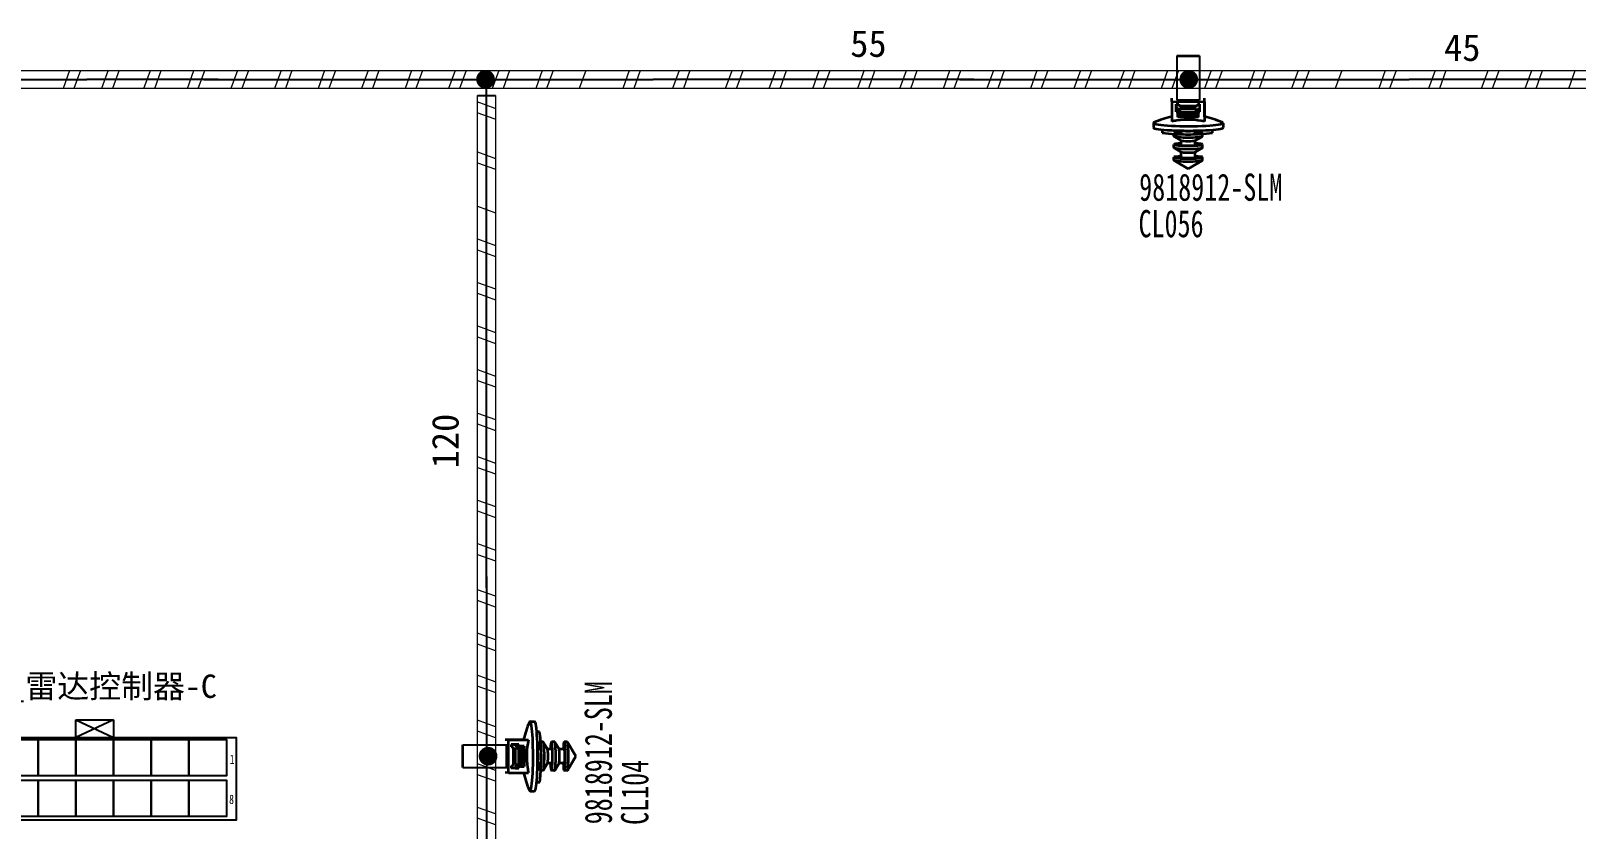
# Model space of a CAD drawing. Header units: millimetres. Extents: x 17 to 3784, y 12 to 1382.
# Drawn here: x 1475.7 to 1559.3, y 1042.2 to 1085.4 of the extents above; entities that cross this region are included whole.
import ezdxf

# ---------------------------------------------------------------- set-up
doc = ezdxf.new("R2010")
doc.units = ezdxf.units.MM
doc.layers.add('ENT', color=7, linetype='Continuous', lineweight=18)
doc.layers.add('粗实线层', color=7, linetype='Continuous', lineweight=35)
doc.styles.add('FangSong_GB2312_Style', font='simfang.ttf')
doc.styles.add('foton', font='', dxfattribs={"width": 0.7})
doc.styles.add('样式 2', font='', dxfattribs={"width": 0.75})
doc.styles.get('foton').set_extended_font_data('宋体')
doc.styles.get('样式 2').set_extended_font_data('宋体')

msp = doc.modelspace()

# ---------------------------------------------------------------- hatches: boundary and pattern name
h = msp.add_hatch(color=0)
edge = h.paths.add_edge_path(flags=0)
edge.add_arc((1500.329, 1082.796), 0.507, 180, 540)
h = msp.add_hatch(color=0)
edge = h.paths.add_edge_path(flags=0)
edge.add_arc((1538.356, 1082.791), 0.507, 180, 540)
h = msp.add_hatch(color=0)
edge = h.paths.add_edge_path(flags=0)
edge.add_arc((1500.465, 1046.176), 0.507, 180, 540)

# ---------------------------------------------------------------- linework, layer by layer
at = {"color": 0}
for p, q in [((1537.712, 1084.065), (1537.716, 1081.675)), ((1538.935, 1084.064), (1538.934, 1081.675)), ((1499.889, 1081.921), (1500.866, 1081.921)), ((1478.169, 1047.192), (1478.169, 1048.135)), ((1478.169, 1048.135), (1480.206, 1048.135)), ((1478.169, 1048.135), (1480.206, 1047.192)), ((1480.206, 1048.135), (1478.169, 1047.192)), ((1480.206, 1048.135), (1480.206, 1047.192)), ((1499.099, 1046.783), (1501.488, 1046.782)), ((1499.098, 1045.56), (1501.488, 1045.564))]:
    msp.add_line(p, q, dxfattribs=at)
at = {"color": 0, "lineweight": 35, "ltscale": 0.137499}
for p, q in [((1537.712, 1084.065), (1538.935, 1084.064)), ((1537.716, 1081.675), (1538.934, 1081.675)), ((1499.098, 1045.56), (1499.099, 1046.783)), ((1501.488, 1045.564), (1501.488, 1046.782))]:
    msp.add_line(p, q, dxfattribs=at)
at = {"color": 0, "lineweight": 35, "ltscale": 0.021804}
for p, q in [((1537.436, 1081.588), (1537.444, 1081.781)), ((1539.208, 1081.587), (1539.216, 1081.78)), ((1537.688, 1081.229), (1537.68, 1081.036)), ((1537.777, 1081.229), (1537.768, 1081.036)), ((1537.777, 1080.942), (1537.768, 1080.749)), ((1538.884, 1081.229), (1538.876, 1081.036)), ((1501.576, 1047.056), (1501.383, 1047.064)), ((1501.934, 1046.732), (1502.127, 1046.723)), ((1501.934, 1045.624), (1502.127, 1045.616)), ((1501.934, 1045.536), (1502.127, 1045.527)), ((1502.221, 1045.624), (1502.414, 1045.616)), ((1501.575, 1045.284), (1501.382, 1045.292))]:
    msp.add_line(p, q, dxfattribs=at)
at = {"color": 0, "lineweight": 35, "ltscale": 0.199999}
for p, q in [((1537.436, 1081.588), (1539.208, 1081.587)), ((1501.575, 1045.284), (1501.576, 1047.056))]:
    msp.add_line(p, q, dxfattribs=at)
at = {"color": 0, "lineweight": 35, "ltscale": 0.120856}
for p, q in [((1537.436, 1081.588), (1537.436, 1080.517)), ((1539.208, 1081.587), (1539.208, 1080.517)), ((1501.576, 1047.056), (1502.646, 1047.056)), ((1501.575, 1045.284), (1502.646, 1045.284))]:
    msp.add_line(p, q, dxfattribs=at)
at = {"color": 0, "lineweight": 35, "ltscale": 0.047321}
for p, q in [((1537.68, 1081.036), (1537.68, 1081.456)), ((1538.964, 1081.036), (1538.964, 1081.455)), ((1502.127, 1046.812), (1501.708, 1046.812)), ((1502.127, 1045.527), (1501.707, 1045.527))]:
    msp.add_line(p, q, dxfattribs=at)
at = {"color": 0, "lineweight": 35, "ltscale": 0.014999}
for p, q in [((1537.813, 1081.456), (1537.68, 1081.456)), ((1501.707, 1045.66), (1501.707, 1045.527))]:
    msp.add_line(p, q, dxfattribs=at)
at = {"color": 0, "lineweight": 35, "ltscale": 0.025537}
for p, q in [((1537.688, 1081.229), (1537.688, 1081.456)), ((1501.934, 1045.536), (1501.707, 1045.536))]:
    msp.add_line(p, q, dxfattribs=at)
at = {"color": 0, "lineweight": 35, "ltscale": 0.012451}
for p, q in [((1537.813, 1081.456), (1537.813, 1081.345)), ((1538.831, 1081.455), (1538.831, 1081.345)), ((1537.878, 1081.021), (1537.878, 1080.911)), ((1538.764, 1081.021), (1538.764, 1080.91)), ((1501.708, 1046.679), (1501.818, 1046.679)), ((1502.142, 1046.612), (1502.253, 1046.612)), ((1501.707, 1045.66), (1501.818, 1045.66)), ((1502.142, 1045.726), (1502.253, 1045.726))]:
    msp.add_line(p, q, dxfattribs=at)
at = {"color": 0, "lineweight": 35, "ltscale": 0.114999}
for p, q in [((1538.831, 1081.345), (1537.813, 1081.345)), ((1501.818, 1046.679), (1501.818, 1045.66))]:
    msp.add_line(p, q, dxfattribs=at)
at = {"color": 0, "lineweight": 35, "ltscale": 0.012463}
for p, q in [((1538.836, 1081.455), (1538.831, 1081.345)), ((1501.708, 1046.684), (1501.818, 1046.679))]:
    msp.add_line(p, q, dxfattribs=at)
at = {"color": 0, "lineweight": 35, "ltscale": 0.015}
for p, q in [((1538.964, 1081.455), (1538.831, 1081.455)), ((1501.708, 1046.812), (1501.708, 1046.679))]:
    msp.add_line(p, q, dxfattribs=at)
at = {"color": 0, "lineweight": 35, "ltscale": 0.113794}
for p, q in [((1539.216, 1080.772), (1539.216, 1081.78)), ((1502.391, 1047.064), (1501.383, 1047.064))]:
    msp.add_line(p, q, dxfattribs=at)
at = {"color": 0, "lineweight": 35, "ltscale": 0.027679}
for p, q in [((1536.443, 1080.427), (1536.443, 1080.182)), ((1540.209, 1080.427), (1540.209, 1080.182)), ((1502.736, 1048.057), (1502.981, 1048.057)), ((1502.736, 1044.291), (1502.981, 1044.291))]:
    msp.add_line(p, q, dxfattribs=at)
at = {"color": 0, "lineweight": 35, "ltscale": 0.010001}
for p, q in [((1537.68, 1081.036), (1537.768, 1081.036)), ((1538.876, 1081.036), (1538.964, 1081.036)), ((1502.127, 1046.723), (1502.127, 1046.812)), ((1502.127, 1045.527), (1502.127, 1045.616))]:
    msp.add_line(p, q, dxfattribs=at)
at = {"color": 0, "lineweight": 35, "ltscale": 0.01}
for p, q in [((1537.688, 1081.229), (1537.777, 1081.229)), ((1501.934, 1045.536), (1501.934, 1045.624))]:
    msp.add_line(p, q, dxfattribs=at)
at = {"color": 0, "lineweight": 35, "ltscale": 0.032373}
for p, q in [((1537.768, 1080.749), (1537.768, 1081.036)), ((1537.777, 1080.942), (1537.777, 1081.229)), ((1502.221, 1045.624), (1501.934, 1045.624)), ((1502.414, 1045.616), (1502.127, 1045.616))]:
    msp.add_line(p, q, dxfattribs=at)
at = {"color": 0, "lineweight": 35, "ltscale": 0.124999}
for p, q in [((1538.876, 1080.749), (1537.768, 1080.749)), ((1502.414, 1046.723), (1502.414, 1045.616))]:
    msp.add_line(p, q, dxfattribs=at)
at = {"color": 0, "lineweight": 35, "ltscale": 0.01149}
for p, q in [((1537.878, 1080.942), (1537.777, 1080.942)), ((1502.221, 1045.726), (1502.221, 1045.624))]:
    msp.add_line(p, q, dxfattribs=at)
at = {"color": 0, "lineweight": 35, "ltscale": 0.002181}
for p, q in [((1537.879, 1081.04), (1537.878, 1081.021)), ((1538.765, 1081.04), (1538.764, 1081.021)), ((1502.123, 1046.613), (1502.142, 1046.612)), ((1502.123, 1045.727), (1502.142, 1045.726))]:
    msp.add_line(p, q, dxfattribs=at)
at = {"color": 0, "lineweight": 35, "ltscale": 0.099998}
for p, q in [((1537.878, 1081.021), (1538.764, 1081.021)), ((1537.878, 1080.911), (1538.764, 1080.91)), ((1502.142, 1045.726), (1502.142, 1046.612)), ((1502.253, 1045.726), (1502.253, 1046.612))]:
    msp.add_line(p, q, dxfattribs=at)
at = {"color": 0, "lineweight": 35, "ltscale": 0.1}
for p, q in [((1537.879, 1081.221), (1538.765, 1081.22)), ((1537.882, 1080.827), (1538.768, 1080.826)), ((1501.942, 1045.727), (1501.943, 1046.613)), ((1502.336, 1045.73), (1502.337, 1046.616))]:
    msp.add_line(p, q, dxfattribs=at)
at = {"color": 0, "lineweight": 35, "ltscale": 0.000439834}
for p, q in [((1537.879, 1081.221), (1537.879, 1081.217)), ((1501.942, 1045.727), (1501.946, 1045.727))]:
    msp.add_line(p, q, dxfattribs=at)
at = {"color": 0, "lineweight": 35, "ltscale": 0.099999}
for p, q in [((1537.879, 1081.217), (1538.765, 1081.216)), ((1537.879, 1081.04), (1538.765, 1081.04)), ((1501.946, 1045.727), (1501.947, 1046.613)), ((1502.123, 1045.727), (1502.123, 1046.613))]:
    msp.add_line(p, q, dxfattribs=at)
at = {"color": 0, "lineweight": 35, "ltscale": 0.019922}
for p, q in [((1537.879, 1081.217), (1537.879, 1081.04)), ((1538.765, 1081.216), (1538.765, 1081.04)), ((1501.947, 1046.613), (1502.123, 1046.613)), ((1501.946, 1045.727), (1502.123, 1045.727))]:
    msp.add_line(p, q, dxfattribs=at)
at = {"color": 0, "lineweight": 35, "ltscale": 0.009468}
for p, q in [((1537.881, 1080.911), (1537.882, 1080.827)), ((1502.253, 1045.729), (1502.336, 1045.73))]:
    msp.add_line(p, q, dxfattribs=at)
at = {"color": 0, "lineweight": 35, "ltscale": 0.001513}
for p, q in [((1538.764, 1080.91), (1538.767, 1080.923)), ((1502.253, 1046.612), (1502.24, 1046.614))]:
    msp.add_line(p, q, dxfattribs=at)
at = {"color": 0, "lineweight": 35, "ltscale": 0.018183}
for p, q in [((1538.766, 1081.059), (1538.765, 1081.22)), ((1502.104, 1046.614), (1501.943, 1046.613))]:
    msp.add_line(p, q, dxfattribs=at)
at = {"color": 0, "lineweight": 35, "ltscale": 0.000439867}
for p, q in [((1538.765, 1081.22), (1538.765, 1081.216)), ((1501.943, 1046.613), (1501.947, 1046.613))]:
    msp.add_line(p, q, dxfattribs=at)
at = {"color": 0, "lineweight": 35, "ltscale": 0.002853}
for p, q in [((1538.767, 1081.084), (1538.766, 1081.059)), ((1502.079, 1046.615), (1502.104, 1046.614))]:
    msp.add_line(p, q, dxfattribs=at)
at = {"color": 0, "lineweight": 35, "ltscale": 0.023842}
for p, q in [((1538.77, 1080.865), (1538.767, 1081.076)), ((1502.298, 1046.618), (1502.087, 1046.615))]:
    msp.add_line(p, q, dxfattribs=at)
at = {"color": 0, "lineweight": 35, "ltscale": 0.010273}
for p, q in [((1538.767, 1080.917), (1538.768, 1080.826)), ((1502.246, 1046.615), (1502.337, 1046.616))]:
    msp.add_line(p, q, dxfattribs=at)
at = {"color": 0, "lineweight": 35, "ltscale": 0.004356}
for p, q in [((1538.768, 1080.826), (1538.77, 1080.865)), ((1502.337, 1046.616), (1502.298, 1046.618))]:
    msp.add_line(p, q, dxfattribs=at)
at = {"color": 0, "lineweight": 35, "ltscale": 0.012045}
for p, q in [((1538.876, 1080.942), (1538.769, 1080.942)), ((1502.221, 1046.723), (1502.221, 1046.617))]:
    msp.add_line(p, q, dxfattribs=at)
at = {"color": 0, "lineweight": 35, "ltscale": 0.032379}
for p, q in [((1538.876, 1080.749), (1538.876, 1081.036)), ((1502.414, 1046.723), (1502.127, 1046.723))]:
    msp.add_line(p, q, dxfattribs=at)
at = {"color": 0, "lineweight": 35, "ltscale": 0.009064}
for p, q in [((1538.884, 1081.229), (1538.964, 1081.229)), ((1501.934, 1046.732), (1501.934, 1046.812))]:
    msp.add_line(p, q, dxfattribs=at)
at = {"color": 0, "lineweight": 35, "ltscale": 0.01853}
for p, q in [((1537.551, 1079.721), (1537.551, 1079.885)), ((1503.442, 1045.399), (1503.278, 1045.399))]:
    msp.add_line(p, q, dxfattribs=at)
at = {"color": 0, "lineweight": 35, "ltscale": 0.051177}
for p, q in [((1537.949, 1079.48), (1537.559, 1079.711)), ((1503.683, 1045.797), (1503.452, 1045.407))]:
    msp.add_line(p, q, dxfattribs=at)
at = {"color": 0, "lineweight": 35, "ltscale": 0.02207}
for p, q in [((1537.945, 1079.826), (1537.945, 1080.022)), ((1538.707, 1079.826), (1538.707, 1080.022)), ((1503.337, 1046.555), (1503.141, 1046.555)), ((1503.337, 1045.793), (1503.141, 1045.793))]:
    msp.add_line(p, q, dxfattribs=at)
at = {"color": 0, "lineweight": 35, "ltscale": 0.051178}
for p, q in [((1538.703, 1079.48), (1539.093, 1079.711)), ((1503.683, 1046.551), (1503.452, 1046.941))]:
    msp.add_line(p, q, dxfattribs=at)
at = {"color": 0, "lineweight": 35, "ltscale": 0.018536}
for p, q in [((1539.101, 1079.721), (1539.101, 1079.885)), ((1503.442, 1046.949), (1503.278, 1046.949))]:
    msp.add_line(p, q, dxfattribs=at)
at = {"color": 0, "lineweight": 35, "ltscale": 0.019769}
for p, q in [((1537.551, 1079.101), (1537.551, 1079.276)), ((1539.101, 1079.101), (1539.101, 1079.276)), ((1504.062, 1046.949), (1503.887, 1046.949)), ((1504.062, 1045.399), (1503.887, 1045.399))]:
    msp.add_line(p, q, dxfattribs=at)
at = {"color": 0, "lineweight": 35, "ltscale": 0.051179}
for p, q in [((1537.949, 1078.86), (1537.559, 1079.091)), ((1538.703, 1078.86), (1539.093, 1079.091)), ((1504.303, 1046.551), (1504.072, 1046.941)), ((1504.303, 1045.797), (1504.072, 1045.407))]:
    msp.add_line(p, q, dxfattribs=at)
at = {"color": 0, "lineweight": 35, "ltscale": 0.029858}
for p, q in [((1537.945, 1079.218), (1537.945, 1079.482)), ((1538.707, 1079.218), (1538.707, 1079.482)), ((1503.945, 1046.555), (1503.681, 1046.555)), ((1503.945, 1045.793), (1503.681, 1045.793))]:
    msp.add_line(p, q, dxfattribs=at)
at = {"color": 0, "lineweight": 35, "ltscale": 0.032245}
for p, q in [((1537.945, 1078.577), (1537.945, 1078.863)), ((1538.707, 1078.577), (1538.707, 1078.863)), ((1504.586, 1046.555), (1504.3, 1046.555)), ((1504.586, 1045.793), (1504.3, 1045.793))]:
    msp.add_line(p, q, dxfattribs=at)
at = {"color": 0, "lineweight": 35, "ltscale": 0.017883}
for p, q in [((1537.551, 1078.419), (1537.551, 1078.577)), ((1539.101, 1078.419), (1539.101, 1078.577)), ((1504.744, 1046.949), (1504.586, 1046.949)), ((1504.744, 1045.399), (1504.586, 1045.399))]:
    msp.add_line(p, q, dxfattribs=at)
at = {"color": 0, "lineweight": 35, "ltscale": 0.100609}
for p, q in [((1538.326, 1077.955), (1537.559, 1078.409)), ((1505.208, 1046.174), (1504.754, 1045.407))]:
    msp.add_line(p, q, dxfattribs=at)
at = {"color": 0, "lineweight": 35, "ltscale": 0.10061}
for p, q in [((1538.326, 1077.955), (1539.093, 1078.409)), ((1505.208, 1046.174), (1504.754, 1046.941))]:
    msp.add_line(p, q, dxfattribs=at)
at = {"color": 7, "linetype": 'Continuous', "lineweight": 0}
for points in [[(1474.088, 1083.282), (1476.442, 1083.283)], [(1476.442, 1083.283), (1478.796, 1083.283)], [(1477.502, 1082.314), (1477.855, 1083.295)], [(1478.091, 1082.314), (1478.444, 1083.295)], [(1478.793, 1083.283), (1481.147, 1083.283)], [(1479.587, 1082.322), (1479.94, 1083.303)], [(1480.176, 1082.322), (1480.529, 1083.303)], [(1481.147, 1083.283), (1483.502, 1083.283)], [(1481.854, 1082.302), (1482.207, 1083.283)], [(1482.442, 1082.302), (1482.795, 1083.283)], [(1483.502, 1083.283), (1485.856, 1083.283)], [(1484.208, 1082.302), (1484.561, 1083.283)], [(1484.797, 1082.302), (1485.15, 1083.283)], [(1485.855, 1083.282), (1488.21, 1083.283)], [(1486.915, 1083.283), (1486.562, 1082.302)], [(1487.503, 1083.283), (1487.15, 1082.302)], [(1488.21, 1083.282), (1490.564, 1083.283)], [(1489.269, 1083.283), (1488.916, 1082.302)], [(1489.858, 1083.283), (1489.505, 1082.302)], [(1491.623, 1083.283), (1491.27, 1082.302)], [(1476.442, 1082.303), (1474.088, 1082.302)], [(1478.796, 1082.302), (1476.442, 1082.302)], [(1481.147, 1082.302), (1478.793, 1082.302)], [(1483.502, 1082.302), (1481.147, 1082.302)], [(1485.856, 1082.302), (1483.502, 1082.302)], [(1488.21, 1082.303), (1485.855, 1082.302)], [(1490.564, 1082.303), (1488.21, 1082.302)]]:
    msp.add_lwpolyline(points, dxfattribs=at)
at = {"color": 0, "linetype": 'Continuous', "lineweight": 0}
for points in [[(1490.564, 1083.282), (1492.918, 1083.283)], [(1492.212, 1083.283), (1491.859, 1082.302)], [(1492.918, 1083.282), (1495.273, 1083.283)], [(1493.978, 1083.283), (1493.625, 1082.302)], [(1494.566, 1083.283), (1494.213, 1082.302)], [(1495.273, 1083.282), (1497.627, 1083.283)], [(1496.332, 1083.283), (1495.979, 1082.302)], [(1496.921, 1083.283), (1496.568, 1082.302)], [(1497.627, 1083.282), (1499.981, 1083.283)], [(1498.687, 1083.283), (1498.333, 1082.302)], [(1499.275, 1083.283), (1498.922, 1082.302)], [(1499.981, 1083.282), (1502.336, 1083.283)], [(1501.041, 1083.283), (1500.688, 1082.302)], [(1501.629, 1083.283), (1501.276, 1082.302)], [(1502.336, 1083.282), (1504.69, 1083.283)], [(1503.395, 1083.283), (1503.042, 1082.302)], [(1503.984, 1083.283), (1503.631, 1082.302)], [(1504.69, 1083.282), (1507.045, 1083.283)], [(1505.75, 1083.283), (1505.396, 1082.302)], [(1507.045, 1083.282), (1509.399, 1083.283)], [(1508.104, 1083.283), (1507.751, 1082.302)], [(1508.693, 1083.283), (1508.341, 1082.302)], [(1509.399, 1083.283), (1511.753, 1083.283)], [(1510.459, 1082.314), (1510.812, 1083.295)], [(1511.048, 1082.314), (1511.401, 1083.295)], [(1511.599, 1083.283), (1514.961, 1083.283)], [(1513.313, 1082.302), (1513.666, 1083.283)], [(1513.902, 1082.302), (1514.255, 1083.283)], [(1514.961, 1083.283), (1517.315, 1083.283)], [(1515.667, 1082.302), (1516.02, 1083.283)], [(1516.256, 1082.302), (1516.609, 1083.283)], [(1517.315, 1083.283), (1519.67, 1083.283)], [(1518.022, 1082.302), (1518.375, 1083.283)], [(1518.61, 1082.302), (1518.963, 1083.283)], [(1519.67, 1083.283), (1522.024, 1083.283)], [(1520.464, 1082.322), (1520.817, 1083.303)], [(1521.052, 1082.322), (1521.405, 1083.303)], [(1522.024, 1083.283), (1524.378, 1083.283)], [(1522.73, 1082.302), (1523.084, 1083.283)], [(1523.319, 1082.302), (1523.672, 1083.283)], [(1524.378, 1083.283), (1526.733, 1083.283)], [(1525.085, 1082.302), (1525.438, 1083.283)], [(1525.673, 1082.302), (1526.026, 1083.283)], [(1526.734, 1083.28), (1529.089, 1083.281)], [(1527.794, 1083.281), (1527.441, 1082.3)], [(1528.382, 1083.281), (1528.029, 1082.3)], [(1529.089, 1083.28), (1531.443, 1083.281)], [(1530.148, 1083.281), (1529.795, 1082.3)], [(1530.737, 1083.281), (1530.384, 1082.3)], [(1531.443, 1083.28), (1533.797, 1083.281)], [(1532.503, 1083.281), (1532.149, 1082.3)], [(1533.091, 1083.281), (1532.738, 1082.3)], [(1533.797, 1083.28), (1536.152, 1083.281)], [(1534.857, 1083.281), (1534.504, 1082.3)], [(1535.446, 1083.281), (1535.092, 1082.3)], [(1536.152, 1083.28), (1538.506, 1083.281)], [(1537.211, 1083.281), (1536.858, 1082.3)], [(1537.8, 1083.281), (1537.447, 1082.3)], [(1538.506, 1083.28), (1540.861, 1083.281)], [(1539.566, 1083.281), (1539.212, 1082.3)], [(1540.154, 1083.281), (1539.801, 1082.3)], [(1540.861, 1083.28), (1543.215, 1083.281)], [(1541.92, 1083.281), (1541.567, 1082.3)], [(1542.509, 1083.281), (1542.155, 1082.3)], [(1543.215, 1083.28), (1545.569, 1083.281)], [(1544.274, 1083.281), (1543.921, 1082.3)], [(1544.863, 1083.281), (1544.51, 1082.3)], [(1545.569, 1083.28), (1547.924, 1083.281)], [(1546.629, 1083.281), (1546.276, 1082.3)], [(1547.924, 1083.28), (1550.278, 1083.281)], [(1548.983, 1083.281), (1548.63, 1082.3)], [(1549.572, 1083.281), (1549.22, 1082.3)], [(1550.278, 1083.281), (1552.632, 1083.281)], [(1551.338, 1082.312), (1551.691, 1083.293)], [(1551.927, 1082.312), (1552.28, 1083.293)], [(1552.478, 1083.281), (1555.84, 1083.281)], [(1554.192, 1082.3), (1554.545, 1083.281)], [(1554.781, 1082.3), (1555.134, 1083.281)], [(1555.84, 1083.281), (1558.194, 1083.281)], [(1556.546, 1082.3), (1556.9, 1083.281)], [(1557.135, 1082.3), (1557.488, 1083.281)], [(1558.194, 1083.281), (1560.549, 1083.281)], [(1558.901, 1082.3), (1559.254, 1083.281)], [(1492.918, 1082.303), (1490.564, 1082.302)], [(1495.273, 1082.303), (1492.918, 1082.302)], [(1497.627, 1082.303), (1495.273, 1082.302)], [(1499.981, 1082.303), (1497.627, 1082.302)], [(1502.336, 1082.303), (1499.981, 1082.302)], [(1504.69, 1082.303), (1502.336, 1082.302)], [(1507.045, 1082.303), (1504.69, 1082.302)], [(1509.399, 1082.303), (1507.045, 1082.302)], [(1511.753, 1082.302), (1509.399, 1082.302)], [(1514.961, 1082.302), (1511.518, 1082.302)], [(1517.315, 1082.302), (1514.961, 1082.302)], [(1519.67, 1082.302), (1517.315, 1082.302)], [(1522.024, 1082.302), (1519.67, 1082.302)], [(1524.378, 1082.302), (1522.024, 1082.302)], [(1526.733, 1082.302), (1524.378, 1082.302)], [(1529.089, 1082.301), (1526.734, 1082.3)], [(1531.443, 1082.301), (1529.089, 1082.3)], [(1533.797, 1082.301), (1531.443, 1082.3)], [(1536.152, 1082.301), (1533.797, 1082.3)], [(1538.506, 1082.301), (1536.152, 1082.3)], [(1540.861, 1082.301), (1538.506, 1082.3)], [(1543.215, 1082.301), (1540.861, 1082.3)], [(1545.569, 1082.301), (1543.215, 1082.3)], [(1547.924, 1082.301), (1545.569, 1082.3)], [(1550.278, 1082.301), (1547.924, 1082.3)], [(1552.632, 1082.3), (1550.278, 1082.3)], [(1555.84, 1082.3), (1552.397, 1082.3)], [(1558.194, 1082.3), (1555.84, 1082.3)], [(1560.549, 1082.3), (1558.194, 1082.3)], [(1500.858, 1081.224), (1499.877, 1081.578)], [(1499.889, 1079.576), (1499.889, 1081.93)], [(1500.87, 1081.93), (1500.87, 1079.576)], [(1500.858, 1080.636), (1499.877, 1080.989)], [(1499.89, 1077.221), (1499.889, 1079.576)], [(1499.889, 1078.869), (1500.87, 1078.518)], [(1500.869, 1079.576), (1500.87, 1077.221)], [(1499.889, 1078.281), (1500.87, 1077.928)], [(1499.89, 1074.867), (1499.889, 1077.221)], [(1500.869, 1077.221), (1500.87, 1074.867)], [(1499.889, 1075.927), (1500.87, 1075.573)], [(1499.89, 1072.513), (1499.889, 1074.867)], [(1500.869, 1074.867), (1500.87, 1072.513)], [(1499.889, 1074.161), (1500.87, 1073.808)], [(1499.889, 1073.572), (1500.87, 1073.219)], [(1499.89, 1070.158), (1499.889, 1072.513)], [(1500.869, 1072.513), (1500.87, 1070.158)], [(1499.889, 1071.806), (1500.87, 1071.453)], [(1499.889, 1071.218), (1500.87, 1070.865)], [(1499.89, 1067.804), (1499.889, 1070.158)], [(1500.869, 1070.158), (1500.87, 1067.804)], [(1499.889, 1069.452), (1500.87, 1069.099)], [(1499.889, 1068.863), (1500.87, 1068.51)], [(1499.89, 1065.45), (1499.889, 1067.804)], [(1499.889, 1067.098), (1500.87, 1066.745)], [(1500.869, 1067.804), (1500.87, 1065.45)], [(1499.889, 1066.509), (1500.87, 1066.156)], [(1499.89, 1063.095), (1499.889, 1065.45)], [(1500.869, 1065.45), (1500.87, 1063.095)], [(1499.889, 1064.743), (1500.87, 1064.39)], [(1499.889, 1064.155), (1500.87, 1063.802)], [(1499.89, 1060.741), (1499.889, 1063.095)], [(1500.869, 1063.095), (1500.87, 1060.741)], [(1499.889, 1062.389), (1500.87, 1062.036)], [(1499.889, 1061.8), (1500.87, 1061.447)], [(1499.89, 1058.387), (1499.889, 1060.741)], [(1500.869, 1060.741), (1500.87, 1058.387)], [(1499.889, 1060.035), (1500.87, 1059.681)], [(1499.889, 1059.446), (1500.87, 1059.093)], [(1499.89, 1056.032), (1499.889, 1058.387)], [(1500.869, 1058.387), (1500.87, 1056.032)], [(1499.889, 1057.68), (1500.87, 1057.327)], [(1499.889, 1057.092), (1500.87, 1056.739)], [(1499.889, 1053.532), (1499.889, 1056.429)], [(1500.87, 1056.172), (1500.87, 1053.532)], [(1500.87, 1054.826), (1499.889, 1055.18)], [(1500.87, 1054.238), (1499.889, 1054.591)], [(1499.889, 1051.177), (1499.889, 1053.532)], [(1500.87, 1053.532), (1500.87, 1051.177)], [(1500.87, 1052.472), (1499.889, 1052.825)], [(1500.87, 1051.883), (1499.889, 1052.237)], [(1499.889, 1048.823), (1499.889, 1051.177)], [(1500.87, 1051.177), (1500.87, 1048.823)], [(1500.85, 1050.205), (1499.869, 1050.558)], [(1500.85, 1049.617), (1499.869, 1049.97)], [(1499.889, 1046.468), (1499.889, 1048.823)], [(1500.87, 1048.823), (1500.87, 1046.468)], [(1500.87, 1047.763), (1499.889, 1048.116)], [(1500.87, 1047.175), (1499.889, 1047.528)], [(1499.889, 1044.114), (1499.889, 1046.468)], [(1500.87, 1046.468), (1500.87, 1044.114)], [(1500.87, 1045.409), (1499.889, 1045.762)], [(1500.87, 1044.82), (1499.889, 1045.174)], [(1499.889, 1040.752), (1499.889, 1044.114)], [(1500.87, 1044.114), (1500.87, 1040.671)], [(1500.87, 1043.055), (1499.889, 1043.408)], [(1500.87, 1042.466), (1499.889, 1042.819)]]:
    msp.add_lwpolyline(points, dxfattribs=at)
at = {"color": 7, "linetype": 'Continuous', "lineweight": 25}
for points in [[(1452.146, 1082.792), (1478.769, 1082.792)], [(1485.862, 1082.793), (1478.76, 1082.793)]]:
    msp.add_lwpolyline(points, dxfattribs=at)
at = {"color": 7, "linetype": 'Continuous', "lineweight": 13}
for points in [[(1476.442, 1082.792), (1452.932, 1082.792)], [(1485.853, 1082.793), (1478.76, 1082.793)]]:
    msp.add_lwpolyline(points, dxfattribs=at)
at = {"color": 0, "linetype": 'Continuous', "lineweight": 25}
for points in [[(1485.103, 1082.793), (1509.399, 1082.793)], [(1500.38, 1055.28), (1500.38, 1082.823)], [(1526.739, 1082.793), (1509.399, 1082.793)], [(1525.982, 1082.79), (1550.278, 1082.79)], [(1567.618, 1082.79), (1550.278, 1082.79)], [(1500.379, 1055.892), (1500.379, 1038.552)]]:
    msp.add_lwpolyline(points, dxfattribs=at)
at = {"color": 0, "linetype": 'Continuous', "lineweight": 13}
for points in [[(1509.399, 1082.793), (1485.888, 1082.793)], [(1526.73, 1082.793), (1509.399, 1082.793)], [(1550.278, 1082.79), (1526.767, 1082.79)], [(1567.609, 1082.79), (1550.278, 1082.79)], [(1500.38, 1079.576), (1500.38, 1056.065)], [(1500.379, 1055.883), (1500.379, 1038.552)]]:
    msp.add_lwpolyline(points, dxfattribs=at)
at = {"color": 0, "lineweight": 35}
for points in [[(1539.214, 1080.773), (1539.213, 1080.773), (1539.213, 1080.772), (1539.213, 1080.765), (1539.208, 1080.517)], [(1502.39, 1047.061), (1502.39, 1047.061), (1502.391, 1047.061), (1502.398, 1047.06), (1502.646, 1047.056)]]:
    msp.add_lwpolyline(points, dxfattribs=at)
at = {"color": 0}
for points in [[(1471.547, 1047.192), (1486.839, 1047.192), (1486.839, 1042.707), (1471.547, 1042.707)], [(1474.093, 1047.082), (1476.131, 1047.082), (1476.131, 1045.106), (1474.093, 1045.106)], [(1476.131, 1047.082), (1478.169, 1047.082), (1478.169, 1045.106), (1476.131, 1045.106)], [(1478.169, 1047.082), (1480.206, 1047.082), (1480.206, 1045.106), (1478.169, 1045.106)], [(1480.206, 1047.082), (1482.244, 1047.082), (1482.244, 1045.106), (1480.206, 1045.106)], [(1482.244, 1047.082), (1484.282, 1047.082), (1484.282, 1045.106), (1482.244, 1045.106)], [(1484.282, 1047.082), (1486.32, 1047.082), (1486.32, 1045.106), (1484.282, 1045.106)], [(1474.093, 1044.882), (1476.131, 1044.882), (1476.131, 1042.905), (1474.093, 1042.905)], [(1476.131, 1044.882), (1478.169, 1044.882), (1478.169, 1042.905), (1476.131, 1042.905)], [(1478.169, 1044.882), (1480.206, 1044.882), (1480.206, 1042.905), (1478.169, 1042.905)], [(1480.206, 1044.882), (1482.244, 1044.882), (1482.244, 1042.905), (1480.206, 1042.905)], [(1482.244, 1044.882), (1484.282, 1044.882), (1484.282, 1042.905), (1482.244, 1042.905)], [(1484.282, 1044.882), (1486.32, 1044.882), (1486.32, 1042.905), (1484.282, 1042.905)]]:
    msp.add_lwpolyline(points, close=True, dxfattribs=at)
at = {"color": 0, "lineweight": 35}
for centre, radius, start, end in [((1538.326, 1076.433), 4.43, 101.59256, 114.68064), ((1538.32, 1076.306), 4.303, 98.06077, 101.8594), ((1538.321, 1076.304), 4.305, 78.10641, 98.06008), ((1538.326, 1076.433), 4.43, 65.32043, 78.44492), ((1506.73, 1046.174), 4.43, 155.32043, 168.44492), ((1506.859, 1046.168), 4.305, 168.10641, 188.06008), ((1506.857, 1046.168), 4.303, 188.06077, 191.8594), ((1506.73, 1046.174), 4.43, 191.59256, 204.68064)]:
    msp.add_arc(centre, radius, start, end, dxfattribs=at)
for centre, major_axis, ratio, start_param, end_param in [((1538.326, 1080.427), (1.883, 0), 0.087133, 2.954112, 3.141636), ((1538.326, 1080.427), (1.883, 0), 0.087133, 3.141636, 4.208645), ((1538.326, 1080.427), (-1.883, 0), 0.087133, 1.067052, 3.141614), ((1538.767, 1080.864), (0, 0.221), 0.00373, 5.995159, 6.283185), ((1538.767, 1080.864), (0, 0.221), 0.00373, 0, 0.087245), ((1538.767, 1080.702), (0, 0.221), 0.00373, 6.048679, 6.283185), ((1538.326, 1080.427), (-1.883, 0), 0.087133, 3.141614, 3.329066), ((1538.326, 1080.182), (-1.883, 0), 0.087133, 0, 1.067052), ((1538.326, 1080.182), (1.883, 0), 0.087133, 4.208645, 6.279441), ((1538.326, 1079.885), (-0.775, 0), 0.087133, 5.225993, 6.283145), ((1538.326, 1079.885), (-0.775, 0), 0.087133, 6.283145, 6.429275), ((1538.326, 1079.721), (-0.775, 0), 0.087133, 6.283145, 6.429275), ((1538.326, 1079.885), (-0.775, 0), 0.087133, 0.14609, 2.995504), ((1538.326, 1079.721), (-0.775, 0), 0.087133, 0.14609, 2.995504), ((1538.326, 1080.027), (-0.381, 0), 0.087133, 0.183505, 2.958112), ((1538.326, 1079.885), (-0.775, 0), 0.087133, 3.141552, 4.198784), ((1538.326, 1079.885), (-0.775, 0), 0.087133, 2.995504, 3.141552), ((1538.326, 1079.721), (-0.775, 0), 0.087133, 2.995504, 3.141552), ((1538.326, 1080.182), (-1.883, 0), 0.087133, 3.137849, 3.141636), ((1538.326, 1079.276), (-0.775, 0), 0.087133, 5.225993, 6.283145), ((1538.326, 1079.276), (-0.775, 0), 0.087133, 6.283145, 6.429275), ((1538.326, 1079.101), (-0.775, 0), 0.087133, 6.283145, 6.429275), ((1538.326, 1079.276), (-0.775, 0), 0.087133, 0.14609, 2.995504), ((1538.326, 1079.101), (-0.775, 0), 0.087133, 0.14609, 2.995504), ((1538.326, 1079.485), (-0.381, 0), 0.087133, 0.14609, 2.995504), ((1538.326, 1078.865), (-0.381, 0), 0.087133, 0.14609, 2.995504), ((1538.326, 1079.276), (-0.775, 0), 0.087133, 3.141552, 4.198784), ((1538.326, 1079.276), (-0.775, 0), 0.087133, 2.995504, 3.141552), ((1538.326, 1079.101), (-0.775, 0), 0.087133, 2.995504, 3.141552), ((1538.326, 1078.577), (-0.775, 0), 0.087133, 5.225993, 6.283145), ((1538.326, 1078.577), (-0.775, 0), 0.087133, 6.283145, 9.424737), ((1538.326, 1078.419), (-0.775, 0), 0.087133, 6.283145, 6.429275), ((1538.326, 1078.419), (-0.775, 0), 0.087133, 0.14609, 2.995504), ((1538.326, 1078.577), (-0.381, 0), 0.087133, 6.283145, 7.350238), ((1538.326, 1078.577), (-0.381, 0), 0.087133, 1.067052, 3.141552), ((1538.326, 1078.577), (-0.775, 0), 0.087133, 3.141552, 4.198784), ((1538.326, 1078.419), (-0.775, 0), 0.087133, 2.995504, 3.141552), ((1502.736, 1046.174), (0, -1.883), 0.087133, 3.141614, 3.329066), ((1502.736, 1046.174), (0, -1.883), 0.087133, 1.067052, 3.141614), ((1502.981, 1046.174), (0, 1.883), 0.087133, 4.208645, 6.279441), ((1502.981, 1046.174), (0, -1.883), 0.087133, 3.137849, 3.141636), ((1502.299, 1046.615), (-0.221, 0), 0.00373, 5.995159, 6.283185), ((1502.299, 1046.615), (-0.221, 0), 0.00373, 0, 0.087245), ((1502.461, 1046.614), (-0.221, 0), 0.00373, 6.048679, 6.283185), ((1503.136, 1046.174), (0, -0.381), 0.087133, 0.183505, 2.958112), ((1503.278, 1046.174), (0, -0.775), 0.087133, 3.141552, 4.198784), ((1503.278, 1046.174), (0, -0.775), 0.087133, 2.995504, 3.141552), ((1503.278, 1046.174), (0, -0.775), 0.087133, 0.14609, 2.995504), ((1503.442, 1046.174), (0, -0.775), 0.087133, 2.995504, 3.141552), ((1503.442, 1046.174), (0, -0.775), 0.087133, 0.14609, 2.995504), ((1503.678, 1046.174), (0, -0.381), 0.087133, 0.14609, 2.995504), ((1503.887, 1046.174), (0, -0.775), 0.087133, 3.141552, 4.198784), ((1503.887, 1046.174), (0, -0.775), 0.087133, 2.995504, 3.141552), ((1503.887, 1046.174), (0, -0.775), 0.087133, 0.14609, 2.995504), ((1504.062, 1046.174), (0, -0.775), 0.087133, 2.995504, 3.141552), ((1504.062, 1046.174), (0, -0.775), 0.087133, 0.14609, 2.995504), ((1504.298, 1046.174), (0, -0.381), 0.087133, 0.14609, 2.995504), ((1504.586, 1046.174), (0, -0.775), 0.087133, 3.141552, 4.198784), ((1504.586, 1046.174), (0, -0.775), 0.087133, 6.283145, 9.424737), ((1504.586, 1046.174), (0, -0.381), 0.087133, 1.067052, 3.141552), ((1504.744, 1046.174), (0, -0.775), 0.087133, 2.995504, 3.141552), ((1504.744, 1046.174), (0, -0.775), 0.087133, 0.14609, 2.995504), ((1503.278, 1046.174), (0, -0.775), 0.087133, 5.225993, 6.283145), ((1503.278, 1046.174), (0, -0.775), 0.087133, 6.283145, 6.429275), ((1503.442, 1046.174), (0, -0.775), 0.087133, 6.283145, 6.429275), ((1503.887, 1046.174), (0, -0.775), 0.087133, 5.225993, 6.283145), ((1503.887, 1046.174), (0, -0.775), 0.087133, 6.283145, 6.429275), ((1504.062, 1046.174), (0, -0.775), 0.087133, 6.283145, 6.429275), ((1504.586, 1046.174), (0, -0.775), 0.087133, 5.225993, 6.283145), ((1504.586, 1046.174), (0, -0.381), 0.087133, 6.283145, 7.350238), ((1504.744, 1046.174), (0, -0.775), 0.087133, 6.283145, 6.429275), ((1502.736, 1046.174), (0, 1.883), 0.087133, 3.141636, 4.208645), ((1502.981, 1046.174), (0, -1.883), 0.087133, 0, 1.067052), ((1502.736, 1046.174), (0, 1.883), 0.087133, 2.954112, 3.141636)]:
    msp.add_ellipse(centre, major_axis=major_axis, ratio=ratio, start_param=start_param, end_param=end_param, dxfattribs=at)
at = {"layer": '粗实线层', "color": 0}
for p, q in [((1536.92, 1080.073), (1536.92, 1079.899)), ((1539.648, 1079.908), (1539.648, 1080.065)), ((1503.255, 1047.496), (1503.098, 1047.496)), ((1503.09, 1044.768), (1503.264, 1044.768))]:
    msp.add_line(p, q, dxfattribs=at)
for centre, start, end in [((1538.249, 1090.676), 262.96956, 277.40287), ((1492.487, 1046.097), 352.96956, 7.40287)]:
    msp.add_arc(centre, 10.859, start, end, dxfattribs=at)

# ---------------------------------------------------------------- texts
at = {"color": 0, "linetype": 'Continuous', "style": 'FangSong_GB2312_Style'}
for s, height, p in [('55', 1.4467, (1520.051, 1084.012)), ('45', 1.4467, (1552.163, 1083.792)), ('CONN_雷达控制器-C', 1.26546, (1471.137, 1049.328))]:
    msp.add_text(s, height=height, dxfattribs=at).set_placement(p)
msp.add_text('120', height=1.4467, rotation=90, dxfattribs=at).set_placement((1498.872, 1061.751))
at = {"color": 0, "char_height": 0.506, "width": 1.81759, "attachment_point": 1, "style": '样式 2'}
for s, insert in [('1', (1486.5, 1046.256)), ('8', (1486.465, 1044.094))]:
    msp.add_mtext(s, dxfattribs=dict(at, insert=insert))
at = {"layer": 'ENT', "color": 0, "char_height": 1.47221, "width": 159.91709, "attachment_point": 1, "style": 'foton'}
for s, insert in [('{\\T1.004;9818912-SLM}', (1535.677, 1077.697)), ('{\\T1.004;CL056}', (1535.641, 1075.725))]:
    msp.add_mtext(s, dxfattribs=dict(at, insert=insert))
at = {"layer": 'ENT', "color": 0, "char_height": 1.47221, "width": 159.91709, "attachment_point": 1, "rotation": 90, "style": 'foton'}
for s, insert in [('{\\T1.004;9818912-SLM}', (1505.69, 1042.495)), ('{\\T1.004;CL104}', (1507.662, 1042.459))]:
    msp.add_mtext(s, dxfattribs=dict(at, insert=insert))

doc.saveas('drawing.dxf')
